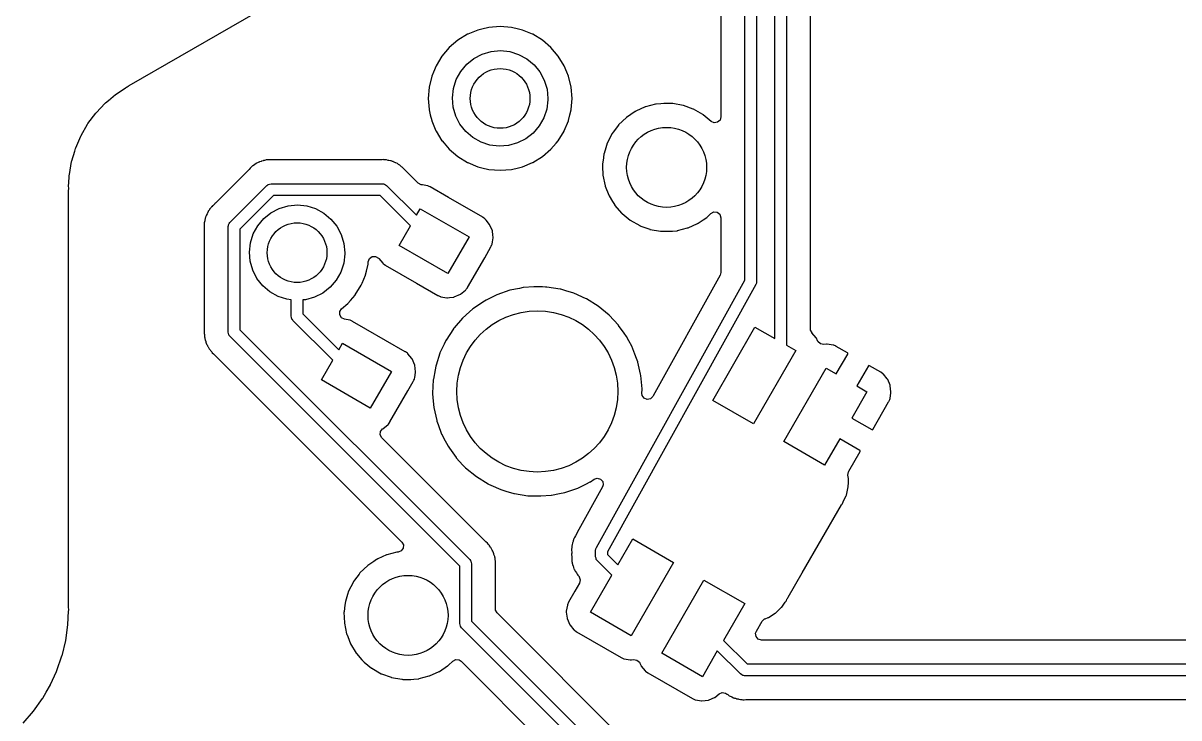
# Model space of a CAD drawing. Extents: x 189 to 319, y -167 to -61.
# Drawn here: x 209.31 to 233.9, y -115.32 to -100.55 of the extents above; entities that cross this region are included whole.
import ezdxf

# ---------------------------------------------------------------- set-up
doc = ezdxf.new("R2010")
doc.units = 0
doc.layers.add('BLACK', color=7, linetype='CONTINUOUS')

msp = doc.modelspace()

# ---------------------------------------------------------------- linework, layer by layer
at = {"layer": 'BLACK', "linetype": 'CONTINUOUS'}
for p, q in [((225.3, -107.254), (225.3, -94.7832)), ((225.55, -94.7314), (225.55, -107.399)), ((226.058, -107.047), (226.058, -94.8102)), ((224.665, -106.013), (224.665, -94.9843)), ((224.915, -94.9325), (224.915, -106.045)), ((224.156, -95.2471), (224.156, -102.541)), ((211.567, -101.878), (219.228, -97.4551)), ((218.765, -100.787), (218.56, -100.913)), ((218.769, -100.785), (218.765, -100.787)), ((218.982, -100.697), (218.769, -100.785)), ((218.769, -100.785), (218.769, -100.785)), ((218.987, -100.696), (218.982, -100.697)), ((218.982, -100.697), (218.982, -100.697)), ((219.068, -100.676), (218.987, -100.696)), ((219.215, -100.641), (219.068, -100.676)), ((219.22, -100.639), (219.215, -100.641)), ((219.215, -100.641), (219.215, -100.641)), ((219.459, -100.621), (219.22, -100.639)), ((219.698, -100.639), (219.459, -100.621)), ((219.703, -100.641), (219.698, -100.639)), ((219.85, -100.676), (219.703, -100.641)), ((219.703, -100.641), (219.703, -100.641)), ((219.932, -100.696), (219.85, -100.676)), ((219.936, -100.697), (219.932, -100.696)), ((220.149, -100.785), (219.936, -100.697)), ((219.936, -100.697), (219.936, -100.697)), ((220.153, -100.787), (220.149, -100.785)), ((220.149, -100.785), (220.149, -100.785)), ((220.358, -100.913), (220.153, -100.787)), ((218.56, -100.913), (218.378, -101.069)), ((220.54, -101.069), (220.358, -100.913)), ((218.222, -101.251), (218.097, -101.456)), ((218.378, -101.069), (218.222, -101.251)), ((218.903, -101.3), (219.079, -101.208)), ((219.079, -101.208), (219.269, -101.152)), ((219.269, -101.152), (219.466, -101.134)), ((219.466, -101.134), (219.663, -101.155)), ((219.663, -101.155), (219.853, -101.213)), ((219.853, -101.213), (220.027, -101.308)), ((220.696, -101.251), (220.54, -101.069)), ((220.822, -101.456), (220.696, -101.251)), ((218.095, -101.46), (218.039, -101.595)), ((218.097, -101.456), (218.095, -101.46)), ((218.095, -101.46), (218.095, -101.46)), ((218.621, -101.576), (218.748, -101.424)), ((218.748, -101.424), (218.903, -101.3)), ((220.027, -101.308), (220.18, -101.434)), ((220.18, -101.434), (220.305, -101.588)), ((220.824, -101.46), (220.822, -101.456)), ((220.879, -101.595), (220.824, -101.46)), ((220.824, -101.46), (220.824, -101.46)), ((218.004, -101.682), (217.95, -101.906)), ((218.005, -101.677), (218.004, -101.682)), ((218.039, -101.595), (218.005, -101.677)), ((218.465, -101.939), (218.525, -101.75)), ((218.525, -101.75), (218.621, -101.576)), ((220.305, -101.588), (220.398, -101.763)), ((220.398, -101.763), (220.456, -101.953)), ((220.913, -101.677), (220.879, -101.595)), ((220.915, -101.682), (220.913, -101.677)), ((220.968, -101.906), (220.915, -101.682)), ((211.288, -102.058), (211.489, -101.926)), ((211.489, -101.926), (211.512, -101.914)), ((211.512, -101.914), (211.521, -101.911)), ((211.521, -101.911), (211.528, -101.905)), ((211.528, -101.905), (211.546, -101.891)), ((211.528, -101.905), (211.528, -101.905)), ((211.546, -101.891), (211.56, -101.882)), ((211.56, -101.882), (211.567, -101.878)), ((217.949, -101.911), (217.93, -102.15)), ((217.95, -101.906), (217.949, -101.911)), ((217.95, -101.906), (217.95, -101.906)), ((218.443, -102.136), (218.465, -101.939)), ((220.456, -101.953), (220.475, -102.15)), ((220.969, -101.911), (220.968, -101.906)), ((220.968, -101.906), (220.968, -101.906)), ((220.988, -102.15), (220.969, -101.911)), ((210.866, -102.454), (211.055, -102.254)), ((211.055, -102.254), (211.065, -102.244)), ((211.065, -102.244), (211.162, -102.163)), ((211.162, -102.163), (211.178, -102.15)), ((211.178, -102.15), (211.276, -102.067)), ((211.276, -102.067), (211.288, -102.058)), ((217.93, -102.15), (217.949, -102.389)), ((218.46, -102.333), (218.443, -102.136)), ((220.475, -102.178), (220.45, -102.375)), ((220.475, -102.15), (220.475, -102.178)), ((220.969, -102.389), (220.988, -102.15)), ((222.765, -102.273), (222.552, -102.329)), ((222.77, -102.272), (222.765, -102.273)), ((222.765, -102.273), (222.765, -102.273)), ((222.775, -102.272), (222.77, -102.272)), ((222.875, -102.263), (222.775, -102.272)), ((222.775, -102.272), (222.775, -102.272)), ((222.942, -102.257), (222.875, -102.263)), ((223.104, -102.257), (222.942, -102.257)), ((223.106, -102.258), (223.104, -102.257)), ((223.111, -102.258), (223.106, -102.258)), ((223.106, -102.258), (223.106, -102.258)), ((223.128, -102.259), (223.111, -102.258)), ((223.132, -102.259), (223.128, -102.259)), ((223.35, -102.299), (223.132, -102.259)), ((223.132, -102.259), (223.132, -102.259)), ((210.692, -102.686), (210.857, -102.465)), ((210.857, -102.465), (210.866, -102.454)), ((217.949, -102.389), (217.95, -102.394)), ((217.95, -102.394), (217.95, -102.394)), ((217.95, -102.394), (217.974, -102.496)), ((217.974, -102.496), (218.005, -102.622)), ((218.514, -102.524), (218.46, -102.333)), ((220.45, -102.375), (220.387, -102.563)), ((220.913, -102.622), (220.944, -102.496)), ((220.944, -102.496), (220.968, -102.394)), ((220.968, -102.394), (220.969, -102.389)), ((220.968, -102.394), (220.968, -102.394)), ((222.24, -102.49), (222.145, -102.554)), ((222.332, -102.428), (222.24, -102.49)), ((222.336, -102.425), (222.332, -102.428)), ((222.332, -102.428), (222.332, -102.428)), ((222.345, -102.421), (222.336, -102.425)), ((222.542, -102.332), (222.345, -102.421)), ((222.547, -102.33), (222.542, -102.332)), ((222.542, -102.332), (222.542, -102.332)), ((222.552, -102.329), (222.547, -102.33)), ((222.552, -102.329), (222.552, -102.329)), ((223.355, -102.3), (223.35, -102.299)), ((223.35, -102.299), (223.35, -102.299)), ((223.36, -102.301), (223.355, -102.3)), ((223.567, -102.377), (223.36, -102.301)), ((223.36, -102.301), (223.36, -102.301)), ((223.572, -102.378), (223.567, -102.377)), ((223.567, -102.377), (223.567, -102.377)), ((223.773, -102.492), (223.572, -102.378)), ((223.777, -102.496), (223.773, -102.492)), ((223.951, -102.638), (223.777, -102.496)), ((223.777, -102.496), (223.777, -102.496)), ((210.547, -102.937), (210.684, -102.698)), ((210.684, -102.698), (210.692, -102.686)), ((218.005, -102.622), (218.007, -102.627)), ((218.007, -102.627), (218.007, -102.627)), ((218.007, -102.627), (218.094, -102.838)), ((218.605, -102.7), (218.514, -102.524)), ((218.728, -102.856), (218.605, -102.7)), ((220.289, -102.736), (220.16, -102.886)), ((220.387, -102.563), (220.289, -102.736)), ((220.824, -102.838), (220.912, -102.627)), ((220.912, -102.627), (220.913, -102.622)), ((220.912, -102.627), (220.912, -102.627)), ((221.975, -102.717), (221.863, -102.867)), ((221.978, -102.713), (221.975, -102.717)), ((222.145, -102.554), (221.978, -102.713)), ((224.013, -102.666), (223.951, -102.638)), ((224.083, -102.656), (224.013, -102.666)), ((224.136, -102.609), (224.083, -102.656)), ((224.156, -102.541), (224.136, -102.609)), ((210.474, -103.104), (210.54, -102.95)), ((210.54, -102.95), (210.547, -102.937)), ((218.094, -102.838), (218.097, -102.844)), ((218.097, -102.844), (218.222, -103.049)), ((218.879, -102.984), (218.728, -102.856)), ((219.052, -103.081), (218.879, -102.984)), ((220.004, -103.008), (219.827, -103.097)), ((220.16, -102.886), (220.004, -103.008)), ((220.696, -103.049), (220.822, -102.844)), ((220.822, -102.844), (220.824, -102.838)), ((221.783, -103.01), (221.736, -103.104)), ((221.838, -102.903), (221.783, -103.01)), ((221.84, -102.898), (221.838, -102.903)), ((221.863, -102.867), (221.84, -102.898)), ((210.409, -103.272), (210.426, -103.216)), ((210.426, -103.216), (210.431, -103.202)), ((210.431, -103.202), (210.474, -103.104)), ((218.222, -103.049), (218.225, -103.052)), ((218.225, -103.052), (218.225, -103.052)), ((218.225, -103.052), (218.265, -103.099)), ((218.265, -103.099), (218.378, -103.231)), ((218.378, -103.231), (218.56, -103.387)), ((219.241, -103.142), (219.052, -103.081)), ((219.438, -103.166), (219.241, -103.142)), ((219.636, -103.15), (219.438, -103.166)), ((219.827, -103.097), (219.636, -103.15)), ((220.358, -103.387), (220.54, -103.231)), ((220.54, -103.231), (220.653, -103.099)), ((220.653, -103.099), (220.693, -103.052)), ((220.693, -103.052), (220.696, -103.049)), ((220.693, -103.052), (220.693, -103.052)), ((221.705, -103.202), (221.669, -103.319)), ((221.736, -103.104), (221.705, -103.202)), ((210.296, -103.765), (210.344, -103.494)), ((210.344, -103.494), (210.347, -103.48)), ((210.347, -103.48), (210.348, -103.476)), ((210.348, -103.476), (210.409, -103.272)), ((214.339, -103.501), (214.332, -103.503)), ((214.374, -103.491), (214.339, -103.501)), ((214.339, -103.501), (214.339, -103.501)), ((214.385, -103.487), (214.374, -103.491)), ((214.419, -103.474), (214.385, -103.487)), ((214.426, -103.471), (214.419, -103.474)), ((214.419, -103.474), (214.419, -103.474)), ((214.434, -103.47), (214.426, -103.471)), ((214.446, -103.468), (214.434, -103.47)), ((214.434, -103.47), (214.434, -103.47)), ((214.466, -103.464), (214.446, -103.468)), ((214.485, -103.459), (214.466, -103.464)), ((214.493, -103.459), (214.485, -103.459)), ((214.497, -103.458), (214.493, -103.459)), ((214.529, -103.457), (214.497, -103.458)), ((214.541, -103.456), (214.529, -103.457)), ((214.545, -103.456), (214.541, -103.456)), ((214.541, -103.456), (214.541, -103.456)), ((214.541, -103.456), (214.541, -103.456)), ((214.573, -103.456), (214.545, -103.456)), ((214.577, -103.456), (214.573, -103.456)), ((214.637, -103.454), (214.577, -103.456)), ((214.645, -103.454), (214.637, -103.454)), ((214.637, -103.454), (214.637, -103.454)), ((214.653, -103.455), (214.645, -103.454)), ((214.664, -103.456), (214.653, -103.455)), ((216.92, -103.456), (214.664, -103.456)), ((216.932, -103.455), (216.92, -103.456)), ((216.947, -103.454), (216.932, -103.455)), ((216.976, -103.451), (216.947, -103.454)), ((216.984, -103.453), (216.976, -103.451)), ((216.996, -103.454), (216.984, -103.453)), ((217.016, -103.456), (216.996, -103.454)), ((217.036, -103.456), (217.016, -103.456)), ((217.044, -103.458), (217.036, -103.456)), ((217.079, -103.467), (217.044, -103.458)), ((217.044, -103.458), (217.044, -103.458)), ((217.091, -103.469), (217.079, -103.467)), ((217.126, -103.475), (217.091, -103.469)), ((217.134, -103.476), (217.126, -103.475)), ((217.126, -103.475), (217.126, -103.475)), ((217.142, -103.479), (217.134, -103.476)), ((217.153, -103.484), (217.142, -103.479)), ((217.142, -103.479), (217.142, -103.479)), ((217.172, -103.491), (217.153, -103.484)), ((217.183, -103.494), (217.172, -103.491)), ((217.191, -103.496), (217.183, -103.494)), ((217.23, -103.517), (217.191, -103.496)), ((218.56, -103.387), (218.765, -103.512)), ((220.153, -103.512), (220.358, -103.387)), ((221.656, -103.413), (221.638, -103.545)), ((221.668, -103.324), (221.656, -103.413)), ((221.669, -103.319), (221.668, -103.324)), ((221.669, -103.319), (221.669, -103.319)), ((214.112, -103.667), (213.408, -104.371)), ((214.12, -103.658), (214.112, -103.667)), ((214.143, -103.63), (214.12, -103.658)), ((214.148, -103.624), (214.143, -103.63)), ((214.143, -103.63), (214.143, -103.63)), ((214.164, -103.612), (214.148, -103.624)), ((214.18, -103.599), (214.164, -103.612)), ((214.194, -103.585), (214.18, -103.599)), ((214.201, -103.581), (214.194, -103.585)), ((214.232, -103.562), (214.201, -103.581)), ((214.201, -103.581), (214.201, -103.581)), ((214.242, -103.556), (214.232, -103.562)), ((214.271, -103.535), (214.242, -103.556)), ((214.278, -103.53), (214.271, -103.535)), ((214.271, -103.535), (214.271, -103.535)), ((214.296, -103.522), (214.278, -103.53)), ((214.314, -103.514), (214.296, -103.522)), ((214.325, -103.508), (214.314, -103.514)), ((214.332, -103.503), (214.325, -103.508)), ((214.325, -103.508), (214.325, -103.508)), ((217.241, -103.522), (217.23, -103.517)), ((217.274, -103.537), (217.241, -103.522)), ((217.281, -103.54), (217.274, -103.537)), ((217.274, -103.537), (217.274, -103.537)), ((217.297, -103.552), (217.281, -103.54)), ((217.314, -103.563), (217.297, -103.552)), ((217.297, -103.552), (217.297, -103.552)), ((217.325, -103.569), (217.314, -103.563)), ((217.331, -103.573), (217.325, -103.569)), ((217.325, -103.569), (217.325, -103.569)), ((217.35, -103.591), (217.331, -103.573)), ((217.364, -103.603), (217.35, -103.591)), ((217.373, -103.611), (217.364, -103.603)), ((217.376, -103.613), (217.373, -103.611)), ((217.396, -103.633), (217.376, -103.613)), ((217.398, -103.636), (217.396, -103.633)), ((217.448, -103.682), (217.398, -103.636)), ((217.452, -103.689), (217.448, -103.682)), ((217.46, -103.697), (217.452, -103.689)), ((217.712, -103.949), (217.46, -103.697)), ((218.765, -103.512), (218.769, -103.514)), ((218.769, -103.514), (218.769, -103.514)), ((218.769, -103.514), (218.982, -103.602)), ((218.982, -103.602), (218.987, -103.604)), ((218.987, -103.604), (219.068, -103.624)), ((219.068, -103.624), (219.215, -103.659)), ((219.215, -103.659), (219.215, -103.659)), ((219.215, -103.659), (219.22, -103.66)), ((219.22, -103.66), (219.459, -103.679)), ((219.459, -103.679), (219.698, -103.66)), ((219.698, -103.66), (219.703, -103.659)), ((219.703, -103.659), (219.85, -103.624)), ((219.703, -103.659), (219.703, -103.659)), ((219.85, -103.624), (219.932, -103.604)), ((219.932, -103.604), (219.936, -103.602)), ((219.936, -103.602), (220.149, -103.514)), ((220.149, -103.514), (220.153, -103.512)), ((220.149, -103.514), (220.149, -103.514)), ((221.638, -103.545), (221.637, -103.553)), ((221.637, -103.553), (221.637, -103.558)), ((221.637, -103.558), (221.637, -103.558)), ((221.637, -103.558), (221.639, -103.589)), ((221.639, -103.589), (221.646, -103.783)), ((210.28, -104.023), (210.291, -103.834)), ((210.291, -103.834), (210.294, -103.779)), ((210.294, -103.779), (210.296, -103.765)), ((214.497, -104.001), (214.515, -103.988)), ((214.515, -103.988), (214.518, -103.984)), ((214.518, -103.984), (214.52, -103.984)), ((214.52, -103.984), (214.526, -103.98)), ((214.526, -103.98), (214.556, -103.973)), ((214.556, -103.973), (214.585, -103.964)), ((214.585, -103.964), (216.956, -103.964)), ((216.956, -103.964), (216.978, -103.968)), ((216.978, -103.968), (216.983, -103.967)), ((216.983, -103.967), (216.985, -103.969)), ((216.985, -103.969), (216.992, -103.97)), ((216.992, -103.97), (217.018, -103.986)), ((217.018, -103.986), (217.045, -104.001)), ((217.78, -103.984), (217.712, -103.949)), ((217.806, -103.989), (217.78, -103.984)), ((217.913, -104.007), (217.806, -103.989)), ((221.646, -103.783), (221.693, -104.009)), ((210.278, -104.114), (210.28, -104.094)), ((210.278, -112.965), (210.278, -104.114)), ((210.281, -104.048), (210.28, -104.023)), ((210.28, -104.094), (210.282, -104.079)), ((210.283, -104.061), (210.281, -104.048)), ((210.282, -104.079), (210.283, -104.074)), ((210.283, -104.074), (210.283, -104.061)), ((213.712, -104.786), (214.497, -104.001)), ((214.637, -104.214), (213.925, -104.927)), ((216.904, -104.214), (214.637, -104.214)), ((217.549, -104.859), (216.904, -104.214)), ((217.045, -104.001), (217.678, -104.635)), ((217.921, -104.01), (217.913, -104.007)), ((217.95, -104.023), (217.921, -104.01)), ((217.921, -104.01), (217.921, -104.01)), ((217.971, -104.032), (217.95, -104.023)), ((218.362, -104.258), (217.971, -104.032)), ((221.693, -104.009), (221.695, -104.014)), ((221.695, -104.014), (221.695, -104.014)), ((221.695, -104.014), (221.724, -104.087)), ((221.724, -104.087), (221.778, -104.223)), ((221.778, -104.223), (221.849, -104.34)), ((213.314, -104.467), (213.283, -104.499)), ((213.321, -104.458), (213.314, -104.467)), ((213.324, -104.455), (213.321, -104.458)), ((213.344, -104.435), (213.324, -104.455)), ((213.346, -104.432), (213.344, -104.435)), ((213.387, -104.389), (213.346, -104.432)), ((213.393, -104.383), (213.387, -104.389)), ((213.399, -104.379), (213.393, -104.383)), ((213.408, -104.371), (213.399, -104.379)), ((214.76, -104.488), (214.95, -104.432)), ((214.95, -104.432), (215.148, -104.414)), ((215.148, -104.414), (215.345, -104.435)), ((215.345, -104.435), (215.534, -104.493)), ((219.09, -104.678), (218.362, -104.258)), ((221.849, -104.34), (221.875, -104.383)), ((221.875, -104.383), (221.898, -104.421)), ((221.898, -104.421), (221.901, -104.425)), ((221.901, -104.425), (222.042, -104.587)), ((213.186, -104.704), (213.18, -104.74)), ((213.187, -104.697), (213.186, -104.704)), ((213.186, -104.704), (213.186, -104.704)), ((213.193, -104.682), (213.187, -104.697)), ((213.195, -104.678), (213.193, -104.682)), ((213.201, -104.659), (213.195, -104.678)), ((213.204, -104.647), (213.201, -104.659)), ((213.206, -104.64), (213.204, -104.647)), ((213.204, -104.647), (213.204, -104.647)), ((213.228, -104.601), (213.206, -104.64)), ((213.233, -104.59), (213.228, -104.601)), ((213.247, -104.557), (213.233, -104.59)), ((213.25, -104.55), (213.247, -104.557)), ((213.247, -104.557), (213.247, -104.557)), ((213.263, -104.534), (213.25, -104.55)), ((213.274, -104.517), (213.263, -104.534)), ((213.28, -104.506), (213.274, -104.517)), ((213.283, -104.499), (213.28, -104.506)), ((213.28, -104.506), (213.28, -104.506)), ((214.302, -104.856), (214.43, -104.704)), ((214.43, -104.704), (214.584, -104.58)), ((214.584, -104.58), (214.76, -104.488)), ((215.534, -104.493), (215.709, -104.588)), ((215.709, -104.588), (215.861, -104.714)), ((215.861, -104.714), (215.987, -104.868)), ((217.678, -104.635), (217.758, -104.496)), ((217.758, -104.496), (218.797, -105.096)), ((219.093, -104.68), (219.09, -104.678)), ((219.09, -104.678), (219.09, -104.678)), ((219.096, -104.682), (219.093, -104.68)), ((219.137, -104.712), (219.096, -104.682)), ((219.096, -104.682), (219.096, -104.682)), ((219.144, -104.717), (219.137, -104.712)), ((219.137, -104.712), (219.137, -104.712)), ((219.149, -104.723), (219.144, -104.717)), ((219.161, -104.738), (219.149, -104.723)), ((219.149, -104.723), (219.149, -104.723)), ((222.042, -104.587), (222.049, -104.595)), ((222.049, -104.595), (222.053, -104.598)), ((222.053, -104.598), (222.223, -104.738)), ((223.776, -104.733), (223.855, -104.68)), ((223.855, -104.68), (223.944, -104.596)), ((223.944, -104.596), (224.007, -104.563)), ((224.007, -104.563), (224.077, -104.57)), ((224.077, -104.57), (224.133, -104.614)), ((224.133, -104.614), (224.156, -104.687)), ((224.156, -104.687), (224.156, -105.848)), ((213.165, -104.835), (213.162, -104.855)), ((213.162, -104.855), (213.162, -104.863)), ((213.162, -104.863), (213.166, -104.899)), ((213.166, -104.815), (213.165, -104.835)), ((213.177, -104.752), (213.166, -104.795)), ((213.166, -104.795), (213.166, -104.815)), ((213.166, -104.899), (213.166, -104.911)), ((213.166, -104.911), (213.166, -107.041)), ((213.18, -104.74), (213.177, -104.752)), ((213.675, -104.875), (213.678, -104.853)), ((213.675, -107.12), (213.675, -104.875)), ((213.678, -104.848), (213.679, -104.846)), ((213.678, -104.853), (213.678, -104.848)), ((213.679, -104.846), (213.68, -104.839)), ((213.68, -104.839), (213.697, -104.813)), ((213.697, -104.813), (213.712, -104.786)), ((213.925, -104.927), (213.925, -107.068)), ((214.207, -105.03), (214.302, -104.856)), ((215.987, -104.868), (216.08, -105.043)), ((217.308, -105.276), (217.549, -104.859)), ((219.236, -104.829), (219.161, -104.738)), ((219.293, -104.963), (219.236, -104.829)), ((219.295, -104.972), (219.293, -104.963)), ((219.304, -105.051), (219.295, -104.972)), ((219.295, -104.972), (219.295, -104.972)), ((222.223, -104.738), (222.223, -104.738)), ((222.223, -104.738), (222.227, -104.741)), ((222.227, -104.741), (222.428, -104.855)), ((222.428, -104.855), (222.433, -104.857)), ((222.433, -104.857), (222.433, -104.857)), ((222.433, -104.857), (222.64, -104.932)), ((222.64, -104.932), (222.64, -104.932)), ((222.64, -104.932), (222.645, -104.934)), ((222.645, -104.934), (222.65, -104.935)), ((222.65, -104.935), (222.65, -104.935)), ((222.65, -104.935), (222.868, -104.974)), ((222.868, -104.974), (222.868, -104.974)), ((222.868, -104.974), (222.872, -104.975)), ((222.872, -104.975), (222.889, -104.976)), ((222.889, -104.976), (222.894, -104.976)), ((222.894, -104.976), (222.894, -104.976)), ((222.894, -104.976), (222.896, -104.976)), ((222.896, -104.976), (223.058, -104.976)), ((223.058, -104.976), (223.125, -104.971)), ((223.125, -104.971), (223.225, -104.962)), ((223.225, -104.962), (223.225, -104.962)), ((223.225, -104.962), (223.23, -104.962)), ((223.23, -104.962), (223.235, -104.96)), ((223.235, -104.96), (223.448, -104.905)), ((223.235, -104.96), (223.235, -104.96)), ((223.448, -104.905), (223.453, -104.904)), ((223.448, -104.905), (223.448, -104.905)), ((223.453, -104.904), (223.458, -104.902)), ((223.458, -104.902), (223.659, -104.811)), ((223.458, -104.902), (223.458, -104.902)), ((223.659, -104.811), (223.664, -104.809)), ((223.664, -104.809), (223.668, -104.806)), ((223.668, -104.806), (223.776, -104.733)), ((223.668, -104.806), (223.668, -104.806)), ((214.125, -105.416), (214.147, -105.219)), ((214.147, -105.219), (214.207, -105.03)), ((216.08, -105.043), (216.137, -105.233)), ((218.797, -105.096), (218.347, -105.876)), ((219.287, -105.252), (219.296, -105.196)), ((219.296, -105.196), (219.309, -105.117)), ((219.311, -105.108), (219.304, -105.051)), ((219.309, -105.117), (219.311, -105.108)), ((219.309, -105.117), (219.309, -105.117)), ((214.141, -105.613), (214.125, -105.416)), ((216.156, -105.458), (216.131, -105.655)), ((216.137, -105.233), (216.156, -105.43)), ((216.156, -105.43), (216.156, -105.458)), ((218.347, -105.876), (217.308, -105.276)), ((219.13, -105.537), (219.262, -105.309)), ((219.262, -105.309), (219.27, -105.289)), ((219.27, -105.289), (219.284, -105.259)), ((219.284, -105.259), (219.287, -105.252)), ((219.284, -105.259), (219.284, -105.259)), ((214.196, -105.804), (214.141, -105.613)), ((216.131, -105.655), (216.069, -105.843)), ((216.614, -105.821), (216.65, -105.674)), ((216.65, -105.674), (216.651, -105.669)), ((216.65, -105.674), (216.65, -105.674)), ((216.651, -105.669), (216.654, -105.623)), ((216.654, -105.623), (216.68, -105.557)), ((216.68, -105.557), (216.737, -105.514)), ((216.737, -105.514), (216.808, -105.51)), ((216.808, -105.51), (216.87, -105.544)), ((216.87, -105.544), (216.877, -105.553)), ((216.877, -105.553), (216.962, -105.655)), ((216.962, -105.655), (216.968, -105.66)), ((216.968, -105.66), (216.968, -105.66)), ((216.968, -105.66), (217.009, -105.69)), ((217.009, -105.69), (217.009, -105.69)), ((217.009, -105.69), (217.012, -105.692)), ((217.012, -105.692), (217.015, -105.694)), ((217.015, -105.694), (217.015, -105.694)), ((217.015, -105.694), (217.678, -106.076)), ((218.765, -106.169), (219.13, -105.537)), ((214.286, -105.98), (214.196, -105.804)), ((216.069, -105.843), (215.971, -106.016)), ((216.523, -106.076), (216.593, -105.907)), ((216.593, -105.907), (216.595, -105.903)), ((216.593, -105.907), (216.593, -105.907)), ((216.595, -105.903), (216.614, -105.821)), ((224.141, -105.909), (222.717, -108.472)), ((224.156, -105.848), (224.141, -105.909)), ((214.41, -106.136), (214.286, -105.98)), ((214.561, -106.264), (214.41, -106.136)), ((215.841, -106.166), (215.685, -106.288)), ((215.971, -106.016), (215.841, -106.166)), ((216.378, -106.329), (216.503, -106.124)), ((216.503, -106.124), (216.523, -106.076)), ((217.678, -106.076), (218.135, -106.34)), ((218.727, -106.222), (218.738, -106.207)), ((218.738, -106.207), (218.762, -106.174)), ((218.762, -106.174), (218.764, -106.172)), ((218.762, -106.174), (218.762, -106.174)), ((218.764, -106.172), (218.765, -106.169)), ((218.765, -106.169), (218.765, -106.169)), ((219.869, -106.189), (219.666, -106.23)), ((219.951, -106.172), (219.869, -106.189)), ((219.955, -106.172), (219.951, -106.172)), ((219.951, -106.172), (219.951, -106.172)), ((220.175, -106.157), (219.955, -106.172)), ((220.36, -106.157), (220.175, -106.157)), ((220.361, -106.157), (220.36, -106.157)), ((220.427, -106.16), (220.361, -106.157)), ((220.361, -106.157), (220.361, -106.157)), ((220.452, -106.161), (220.427, -106.16)), ((220.455, -106.162), (220.452, -106.161)), ((220.739, -106.207), (220.455, -106.162)), ((220.455, -106.162), (220.455, -106.162)), ((220.744, -106.207), (220.739, -106.207)), ((220.739, -106.207), (220.739, -106.207)), ((220.748, -106.209), (220.744, -106.207)), ((221.506, -111.699), (224.665, -106.013)), ((224.899, -106.106), (221.74, -111.792)), ((224.902, -106.092), (224.899, -106.106)), ((224.91, -106.081), (224.902, -106.092)), ((224.915, -106.045), (224.91, -106.081)), ((214.734, -106.361), (214.561, -106.264)), ((214.922, -106.422), (214.734, -106.361)), ((215.015, -106.433), (214.922, -106.422)), ((215.015, -106.782), (215.015, -106.433)), ((215.317, -106.431), (215.265, -106.435)), ((215.265, -106.435), (215.265, -106.73)), ((215.508, -106.377), (215.317, -106.431)), ((215.685, -106.288), (215.508, -106.377)), ((216.222, -106.511), (216.279, -106.444)), ((216.279, -106.444), (216.374, -106.333)), ((216.374, -106.333), (216.378, -106.329)), ((216.374, -106.333), (216.374, -106.333)), ((218.135, -106.34), (218.138, -106.341)), ((218.138, -106.341), (218.185, -106.362)), ((218.185, -106.362), (218.185, -106.362)), ((218.185, -106.362), (218.192, -106.365)), ((218.192, -106.365), (218.2, -106.367)), ((218.2, -106.367), (218.2, -106.367)), ((218.2, -106.367), (218.327, -106.388)), ((218.327, -106.388), (218.327, -106.388)), ((218.327, -106.388), (218.336, -106.389)), ((218.336, -106.389), (218.38, -106.384)), ((218.38, -106.384), (218.471, -106.373)), ((218.471, -106.373), (218.48, -106.372)), ((218.471, -106.373), (218.471, -106.373)), ((218.48, -106.372), (218.614, -106.315)), ((218.614, -106.315), (218.684, -106.257)), ((218.684, -106.257), (218.721, -106.227)), ((218.721, -106.227), (218.727, -106.222)), ((218.721, -106.227), (218.721, -106.227)), ((219.162, -106.439), (219.123, -106.458)), ((219.263, -106.388), (219.162, -106.439)), ((219.387, -106.326), (219.263, -106.388)), ((219.666, -106.23), (219.387, -106.326)), ((220.854, -106.24), (220.748, -106.209)), ((220.748, -106.209), (220.748, -106.209)), ((221.027, -106.292), (220.854, -106.24)), ((221.198, -106.369), (221.027, -106.292)), ((221.241, -106.388), (221.198, -106.369)), ((221.296, -106.413), (221.241, -106.388)), ((221.547, -106.568), (221.296, -106.413)), ((216.048, -106.754), (216.05, -106.683)), ((216.05, -106.683), (216.088, -106.625)), ((216.088, -106.625), (216.222, -106.511)), ((218.81, -106.685), (218.658, -106.821)), ((218.875, -106.627), (218.81, -106.685)), ((218.878, -106.624), (218.875, -106.627)), ((218.875, -106.627), (218.875, -106.627)), ((219.123, -106.458), (218.878, -106.624)), ((221.775, -106.756), (221.547, -106.568)), ((215.024, -106.811), (215.015, -106.782)), ((215.031, -106.841), (215.024, -106.811)), ((215.034, -106.847), (215.031, -106.841)), ((215.035, -106.849), (215.034, -106.847)), ((215.039, -106.852), (215.035, -106.849)), ((215.052, -106.87), (215.039, -106.852)), ((215.899, -107.717), (215.052, -106.87)), ((215.265, -106.73), (216.028, -107.493)), ((216.085, -106.815), (216.048, -106.754)), ((216.149, -106.845), (216.085, -106.815)), ((216.263, -106.864), (216.149, -106.845)), ((216.271, -106.868), (216.263, -106.864)), ((216.311, -106.885), (216.271, -106.868)), ((216.271, -106.868), (216.271, -106.868)), ((216.321, -106.89), (216.311, -106.885)), ((216.603, -107.053), (216.321, -106.89)), ((218.655, -106.824), (218.484, -107.025)), ((218.658, -106.821), (218.655, -106.824)), ((218.655, -106.824), (218.655, -106.824)), ((221.778, -106.759), (221.775, -106.756)), ((221.974, -106.969), (221.778, -106.759)), ((213.166, -107.052), (213.164, -107.06)), ((213.164, -107.06), (213.164, -107.068)), ((213.164, -107.068), (213.164, -107.068)), ((213.164, -107.068), (213.166, -107.128)), ((213.166, -107.041), (213.166, -107.052)), ((213.166, -107.128), (213.166, -107.132)), ((213.166, -107.132), (213.166, -107.16)), ((213.166, -107.16), (213.167, -107.164)), ((213.167, -107.164), (213.167, -107.164)), ((213.167, -107.164), (213.167, -107.164)), ((213.167, -107.164), (213.168, -107.176)), ((213.168, -107.176), (213.169, -107.22)), ((213.684, -107.149), (213.675, -107.12)), ((213.69, -107.18), (213.684, -107.149)), ((213.694, -107.185), (213.69, -107.18)), ((213.695, -107.187), (213.694, -107.185)), ((213.698, -107.19), (213.695, -107.187)), ((213.712, -107.208), (213.698, -107.19)), ((213.925, -107.068), (218.814, -111.957)), ((217.44, -107.536), (216.603, -107.053)), ((218.464, -107.049), (218.309, -107.287)), ((218.466, -107.045), (218.464, -107.049)), ((218.464, -107.049), (218.464, -107.049)), ((218.484, -107.025), (218.466, -107.045)), ((221.977, -106.972), (221.974, -106.969)), ((221.974, -106.969), (221.974, -106.969)), ((221.979, -106.975), (221.977, -106.972)), ((222.095, -107.139), (221.979, -106.975)), ((221.979, -106.975), (221.979, -106.975)), ((222.148, -107.213), (222.095, -107.139)), ((223.98, -108.57), (224.88, -107.011)), ((224.88, -107.011), (225.3, -107.254)), ((226.062, -107.078), (226.058, -107.047)), ((226.093, -107.131), (226.062, -107.078)), ((226.092, -107.132), (226.093, -107.131)), ((226.179, -107.238), (226.092, -107.132)), ((213.169, -107.22), (213.174, -107.238)), ((213.174, -107.238), (213.175, -107.239)), ((213.175, -107.239), (213.179, -107.259)), ((213.179, -107.259), (213.18, -107.265)), ((213.18, -107.265), (213.181, -107.279)), ((213.181, -107.279), (213.184, -107.286)), ((213.184, -107.286), (213.184, -107.286)), ((213.184, -107.286), (213.198, -107.32)), ((213.198, -107.32), (213.202, -107.331)), ((213.202, -107.331), (213.214, -107.374)), ((213.214, -107.374), (213.218, -107.38)), ((213.218, -107.38), (213.218, -107.38)), ((213.218, -107.38), (213.224, -107.391)), ((213.224, -107.391), (213.233, -107.409)), ((213.233, -107.409), (213.24, -107.428)), ((213.24, -107.428), (213.245, -107.434)), ((213.245, -107.434), (213.245, -107.434)), ((213.245, -107.434), (213.266, -107.463)), ((218.6, -112.097), (213.712, -107.208)), ((216.028, -107.493), (216.108, -107.354)), ((216.108, -107.354), (217.147, -107.954)), ((218.267, -107.374), (218.178, -107.56)), ((218.303, -107.297), (218.267, -107.374)), ((218.305, -107.293), (218.303, -107.297)), ((218.303, -107.297), (218.303, -107.297)), ((218.309, -107.287), (218.305, -107.293)), ((222.196, -107.305), (222.148, -107.213)), ((222.258, -107.421), (222.196, -107.305)), ((222.285, -107.474), (222.258, -107.421)), ((225.55, -107.399), (225.746, -107.511)), ((226.185, -107.245), (226.179, -107.238)), ((226.179, -107.238), (226.179, -107.238)), ((226.211, -107.306), (226.185, -107.245)), ((226.219, -107.322), (226.211, -107.306)), ((226.271, -107.369), (226.219, -107.322)), ((226.342, -107.381), (226.271, -107.369)), ((226.398, -107.374), (226.342, -107.381)), ((226.416, -107.375), (226.398, -107.374)), ((226.542, -107.396), (226.416, -107.375)), ((226.557, -107.4), (226.542, -107.396)), ((226.604, -107.421), (226.557, -107.4)), ((226.61, -107.424), (226.604, -107.421)), ((226.85, -107.563), (226.61, -107.424)), ((213.266, -107.463), (213.273, -107.473)), ((213.273, -107.473), (213.288, -107.499)), ((213.288, -107.499), (213.295, -107.511)), ((213.295, -107.511), (213.31, -107.526)), ((213.31, -107.526), (213.323, -107.541)), ((213.323, -107.541), (213.334, -107.557)), ((213.334, -107.557), (213.363, -107.581)), ((213.363, -107.581), (213.369, -107.585)), ((213.369, -107.585), (213.377, -107.593)), ((213.377, -107.593), (217.366, -111.582)), ((217.443, -107.538), (217.44, -107.536)), ((217.44, -107.536), (217.44, -107.536)), ((217.446, -107.54), (217.443, -107.538)), ((217.487, -107.57), (217.446, -107.54)), ((217.446, -107.54), (217.446, -107.54)), ((217.494, -107.575), (217.487, -107.57)), ((217.487, -107.57), (217.487, -107.57)), ((217.499, -107.581), (217.494, -107.575)), ((217.579, -107.678), (217.499, -107.581)), ((217.499, -107.581), (217.499, -107.581)), ((217.586, -107.687), (217.579, -107.678)), ((218.177, -107.564), (218.095, -107.821)), ((218.178, -107.56), (218.177, -107.564)), ((218.177, -107.564), (218.177, -107.564)), ((222.326, -107.585), (222.285, -107.474)), ((222.361, -107.68), (222.326, -107.585)), ((222.387, -107.751), (222.361, -107.68)), ((225.746, -107.511), (224.846, -109.07)), ((226.608, -108.009), (226.853, -107.585)), ((226.856, -107.568), (226.85, -107.563)), ((226.853, -107.585), (226.857, -107.57)), ((226.857, -107.57), (226.856, -107.568)), ((215.658, -108.134), (215.899, -107.717)), ((217.643, -107.821), (217.586, -107.687)), ((217.661, -107.966), (217.643, -107.821)), ((218.074, -107.922), (218.038, -108.119)), ((218.088, -107.841), (218.074, -107.922)), ((218.095, -107.821), (218.088, -107.841)), ((222.388, -107.755), (222.387, -107.751)), ((222.446, -108.014), (222.388, -107.755)), ((222.388, -107.755), (222.388, -107.755)), ((225.495, -109.445), (226.395, -107.886)), ((226.395, -107.886), (226.608, -108.009)), ((227.295, -107.835), (227.048, -108.263)), ((227.301, -107.829), (227.295, -107.835)), ((227.302, -107.829), (227.301, -107.829)), ((227.318, -107.833), (227.302, -107.829)), ((227.554, -107.969), (227.318, -107.833)), ((216.697, -108.734), (215.658, -108.134)), ((217.147, -107.954), (216.697, -108.734)), ((217.496, -108.367), (217.612, -108.167)), ((217.612, -108.167), (217.622, -108.143)), ((217.622, -108.143), (217.634, -108.117)), ((217.634, -108.117), (217.637, -108.109)), ((217.634, -108.117), (217.634, -108.117)), ((217.637, -108.109), (217.641, -108.086)), ((217.641, -108.086), (217.659, -107.975)), ((217.659, -107.975), (217.661, -107.966)), ((217.659, -107.975), (217.659, -107.975)), ((218.036, -108.136), (218.023, -108.418)), ((218.038, -108.119), (218.036, -108.132)), ((218.036, -108.132), (218.036, -108.136)), ((218.036, -108.136), (218.036, -108.136)), ((222.452, -108.039), (222.446, -108.014)), ((222.452, -108.043), (222.452, -108.039)), ((222.477, -108.323), (222.452, -108.043)), ((227.56, -107.973), (227.554, -107.969)), ((227.601, -108.003), (227.56, -107.973)), ((227.612, -108.014), (227.601, -108.003)), ((227.694, -108.113), (227.612, -108.014)), ((227.703, -108.128), (227.694, -108.113)), ((227.753, -108.245), (227.703, -108.128)), ((217.115, -109.027), (217.496, -108.367)), ((218.023, -108.418), (218.023, -108.427)), ((222.474, -108.418), (222.477, -108.338)), ((222.481, -108.467), (222.474, -108.418)), ((222.477, -108.333), (222.477, -108.323)), ((222.477, -108.338), (222.477, -108.333)), ((222.477, -108.338), (222.477, -108.338)), ((227.261, -108.386), (226.938, -108.946)), ((227.048, -108.263), (227.261, -108.386)), ((227.752, -108.534), (227.773, -108.407)), ((227.758, -108.262), (227.753, -108.245)), ((227.773, -108.389), (227.758, -108.262)), ((227.773, -108.407), (227.773, -108.389)), ((218.023, -108.427), (218.023, -108.431)), ((218.023, -108.431), (218.023, -108.431)), ((218.023, -108.431), (218.036, -108.587)), ((218.036, -108.587), (218.048, -108.721)), ((222.523, -108.524), (222.481, -108.467)), ((222.59, -108.55), (222.523, -108.524)), ((222.659, -108.535), (222.59, -108.55)), ((222.71, -108.485), (222.659, -108.535)), ((222.717, -108.472), (222.71, -108.485)), ((224.846, -109.07), (223.98, -108.57)), ((227.385, -109.188), (227.723, -108.602)), ((227.723, -108.602), (227.726, -108.596)), ((227.726, -108.596), (227.747, -108.549)), ((227.747, -108.549), (227.752, -108.534)), ((218.048, -108.721), (218.049, -108.725)), ((218.049, -108.725), (218.049, -108.725)), ((218.049, -108.725), (218.11, -108.998)), ((216.964, -109.173), (217.077, -109.08)), ((217.077, -109.08), (217.082, -109.073)), ((217.082, -109.073), (217.112, -109.032)), ((217.112, -109.032), (217.114, -109.029)), ((217.112, -109.032), (217.112, -109.032)), ((217.114, -109.029), (217.115, -109.027)), ((217.115, -109.027), (217.115, -109.027)), ((218.11, -108.998), (218.113, -109.009)), ((218.113, -109.009), (218.114, -109.013)), ((218.114, -109.013), (218.114, -109.013)), ((218.114, -109.013), (218.139, -109.08)), ((218.139, -109.08), (218.215, -109.286)), ((226.938, -108.946), (227.362, -109.191)), ((216.908, -109.304), (216.914, -109.233)), ((216.942, -109.367), (216.908, -109.304)), ((216.914, -109.233), (216.956, -109.177)), ((219.148, -111.572), (216.942, -109.367)), ((216.956, -109.177), (216.959, -109.175)), ((216.959, -109.175), (216.964, -109.173)), ((218.215, -109.286), (218.217, -109.29)), ((218.217, -109.29), (218.217, -109.29)), ((218.217, -109.29), (218.257, -109.367)), ((218.257, -109.367), (218.352, -109.547)), ((226.684, -109.386), (226.361, -109.945)), ((227.112, -109.633), (226.684, -109.386)), ((227.362, -109.191), (227.378, -109.195)), ((227.378, -109.195), (227.38, -109.194)), ((227.38, -109.194), (227.385, -109.188)), ((218.352, -109.547), (218.379, -109.585)), ((218.379, -109.585), (218.521, -109.785)), ((226.361, -109.945), (225.495, -109.445)), ((227.118, -109.638), (227.112, -109.633)), ((227.115, -109.655), (227.119, -109.64)), ((227.119, -109.64), (227.118, -109.638)), ((218.521, -109.785), (218.521, -109.785)), ((218.521, -109.785), (218.523, -109.788)), ((218.523, -109.788), (218.526, -109.791)), ((218.526, -109.791), (218.526, -109.791)), ((218.526, -109.791), (218.669, -109.945)), ((226.873, -110.074), (227.115, -109.655)), ((218.669, -109.945), (218.725, -110.004)), ((218.725, -110.004), (218.953, -110.192)), ((226.858, -110.158), (226.867, -110.087)), ((226.867, -110.087), (226.873, -110.074)), ((218.953, -110.192), (219.204, -110.347)), ((219.204, -110.347), (219.208, -110.349)), ((219.208, -110.349), (219.208, -110.349)), ((219.208, -110.349), (219.26, -110.372)), ((219.26, -110.372), (219.473, -110.468)), ((221.113, -110.434), (221.283, -110.349)), ((221.283, -110.349), (221.374, -110.304)), ((221.374, -110.304), (221.377, -110.302)), ((221.374, -110.304), (221.374, -110.304)), ((221.377, -110.302), (221.381, -110.299)), ((221.381, -110.299), (221.458, -110.247)), ((221.381, -110.299), (221.381, -110.299)), ((221.458, -110.247), (221.526, -110.225)), ((221.526, -110.225), (221.594, -110.243)), ((221.594, -110.243), (221.642, -110.296)), ((221.654, -110.366), (221.639, -110.412)), ((221.642, -110.296), (221.654, -110.366)), ((226.87, -110.231), (226.858, -110.158)), ((226.864, -110.41), (226.867, -110.314)), ((226.867, -110.314), (226.87, -110.237)), ((226.87, -110.237), (226.87, -110.231)), ((226.87, -110.237), (226.87, -110.237)), ((219.473, -110.468), (219.58, -110.5)), ((219.58, -110.5), (219.749, -110.55)), ((219.749, -110.55), (219.756, -110.553)), ((219.756, -110.553), (219.761, -110.553)), ((219.761, -110.553), (219.761, -110.553)), ((219.761, -110.553), (220.045, -110.598)), ((220.045, -110.598), (220.045, -110.598)), ((220.045, -110.598), (220.048, -110.599)), ((220.048, -110.599), (220.073, -110.6)), ((220.073, -110.6), (220.139, -110.603)), ((220.139, -110.603), (220.139, -110.603)), ((220.139, -110.603), (220.14, -110.603)), ((220.14, -110.603), (220.325, -110.603)), ((220.325, -110.603), (220.545, -110.588)), ((220.545, -110.588), (220.549, -110.588)), ((220.549, -110.588), (220.722, -110.553)), ((220.549, -110.588), (220.549, -110.588)), ((220.722, -110.553), (220.834, -110.53)), ((220.834, -110.53), (221.113, -110.434)), ((221.639, -110.412), (221.1, -111.383)), ((226.759, -110.727), (226.821, -110.59)), ((226.821, -110.59), (226.824, -110.584)), ((226.821, -110.59), (226.821, -110.59)), ((226.824, -110.584), (226.864, -110.41)), ((225.885, -112.235), (226.719, -110.791)), ((226.719, -110.791), (226.731, -110.774)), ((226.731, -110.774), (226.741, -110.762)), ((226.741, -110.762), (226.744, -110.758)), ((226.744, -110.758), (226.75, -110.747)), ((226.75, -110.747), (226.752, -110.743)), ((226.752, -110.743), (226.756, -110.733)), ((226.752, -110.743), (226.752, -110.743)), ((226.756, -110.733), (226.759, -110.727)), ((217.366, -111.582), (217.4, -111.644)), ((219.157, -111.58), (219.148, -111.572)), ((219.191, -111.608), (219.157, -111.58)), ((219.203, -111.625), (219.191, -111.608)), ((220.996, -111.606), (220.993, -111.632)), ((220.997, -111.598), (220.996, -111.606)), ((220.996, -111.606), (220.996, -111.606)), ((221.009, -111.57), (220.997, -111.598)), ((221.014, -111.555), (221.009, -111.57)), ((221.019, -111.533), (221.014, -111.555)), ((221.021, -111.525), (221.019, -111.533)), ((221.019, -111.533), (221.019, -111.533)), ((221.033, -111.504), (221.021, -111.525)), ((221.041, -111.489), (221.033, -111.504)), ((221.042, -111.487), (221.041, -111.488)), ((221.041, -111.488), (221.041, -111.489)), ((221.06, -111.454), (221.042, -111.487)), ((221.061, -111.453), (221.06, -111.454)), ((221.097, -111.388), (221.061, -111.453)), ((221.098, -111.385), (221.097, -111.388)), ((221.099, -111.384), (221.098, -111.385)), ((221.1, -111.383), (221.099, -111.384)), ((221.961, -112.066), (222.28, -111.515)), ((222.28, -111.515), (223.146, -112.015)), ((217.042, -111.858), (216.86, -111.94)), ((217.047, -111.856), (217.042, -111.858)), ((217.042, -111.858), (217.042, -111.858)), ((217.052, -111.855), (217.047, -111.856)), ((217.265, -111.8), (217.052, -111.855)), ((217.052, -111.855), (217.052, -111.855)), ((217.27, -111.798), (217.265, -111.8)), ((217.265, -111.8), (217.265, -111.8)), ((217.286, -111.797), (217.27, -111.798)), ((217.288, -111.797), (217.286, -111.797)), ((217.353, -111.772), (217.288, -111.797)), ((217.395, -111.715), (217.353, -111.772)), ((217.4, -111.644), (217.395, -111.715)), ((219.216, -111.64), (219.203, -111.625)), ((219.23, -111.654), (219.216, -111.64)), ((219.234, -111.661), (219.23, -111.654)), ((219.252, -111.692), (219.234, -111.661)), ((219.234, -111.661), (219.234, -111.661)), ((219.259, -111.702), (219.252, -111.692)), ((219.285, -111.738), (219.259, -111.702)), ((219.292, -111.757), (219.285, -111.738)), ((219.301, -111.774), (219.292, -111.757)), ((219.307, -111.785), (219.301, -111.774)), ((219.311, -111.792), (219.307, -111.785)), ((219.307, -111.785), (219.307, -111.785)), ((219.324, -111.834), (219.311, -111.792)), ((219.328, -111.846), (219.324, -111.834)), ((219.344, -111.887), (219.328, -111.846)), ((220.98, -111.727), (220.976, -111.757)), ((220.976, -111.757), (220.977, -111.765)), ((220.977, -111.765), (220.977, -111.765)), ((220.977, -111.765), (220.981, -111.791)), ((220.981, -111.829), (220.979, -111.837)), ((220.979, -111.837), (220.98, -111.844)), ((220.981, -111.711), (220.98, -111.727)), ((220.98, -111.844), (220.98, -111.844)), ((220.98, -111.844), (220.981, -111.905)), ((220.985, -111.665), (220.981, -111.68)), ((220.981, -111.68), (220.981, -111.711)), ((220.981, -111.791), (220.981, -111.806)), ((220.981, -111.806), (220.981, -111.818)), ((220.981, -111.818), (220.981, -111.829)), ((220.99, -111.647), (220.985, -111.665)), ((220.993, -111.632), (220.99, -111.647)), ((221.49, -111.76), (221.495, -111.724)), ((221.49, -111.897), (221.49, -111.76)), ((221.495, -111.724), (221.503, -111.713)), ((221.503, -111.713), (221.506, -111.699)), ((221.74, -111.792), (221.74, -111.845)), ((221.74, -111.845), (221.961, -112.066)), ((216.645, -112.08), (216.478, -112.239)), ((216.769, -111.997), (216.645, -112.08)), ((216.832, -111.954), (216.769, -111.997)), ((216.836, -111.951), (216.832, -111.954)), ((216.832, -111.954), (216.832, -111.954)), ((216.86, -111.94), (216.836, -111.951)), ((218.6, -113.315), (218.6, -112.097)), ((218.814, -111.957), (218.827, -111.975)), ((218.827, -111.975), (218.831, -111.978)), ((218.831, -111.978), (218.831, -111.981)), ((218.831, -111.981), (218.835, -111.986)), ((218.835, -111.986), (218.842, -112.016)), ((218.842, -112.016), (218.85, -112.045)), ((218.85, -112.045), (218.85, -113.264)), ((219.345, -111.894), (219.344, -111.887)), ((219.346, -111.907), (219.345, -111.894)), ((219.345, -111.894), (219.345, -111.894)), ((219.35, -111.926), (219.346, -111.907)), ((219.356, -111.946), (219.35, -111.926)), ((219.356, -111.953), (219.356, -111.946)), ((219.357, -111.99), (219.356, -111.953)), ((219.358, -112.002), (219.357, -111.99)), ((219.359, -112.006), (219.358, -112.002)), ((219.359, -112.033), (219.359, -112.006)), ((219.359, -112.037), (219.359, -112.033)), ((219.361, -112.106), (219.359, -112.037)), ((219.359, -112.113), (219.361, -112.106)), ((220.981, -111.905), (220.981, -111.909)), ((220.981, -111.909), (220.981, -111.936)), ((220.981, -111.936), (220.982, -111.94)), ((220.982, -111.94), (220.982, -111.94)), ((220.982, -111.94), (220.982, -111.94)), ((220.982, -111.94), (220.983, -111.952)), ((220.983, -111.952), (220.984, -111.997)), ((220.984, -111.997), (220.99, -112.016)), ((220.99, -112.016), (220.994, -112.035)), ((220.994, -112.035), (220.997, -112.055)), ((220.997, -112.055), (220.999, -112.063)), ((220.999, -112.063), (220.999, -112.063)), ((220.999, -112.063), (221.013, -112.097)), ((221.013, -112.097), (221.017, -112.108)), ((221.499, -111.926), (221.49, -111.897)), ((221.505, -111.956), (221.499, -111.926)), ((221.509, -111.961), (221.505, -111.956)), ((221.51, -111.964), (221.509, -111.961)), ((221.513, -111.967), (221.51, -111.964)), ((221.527, -111.985), (221.513, -111.967)), ((221.832, -112.29), (221.527, -111.985)), ((223.146, -112.015), (222.246, -113.574)), ((216.459, -112.264), (216.362, -112.396)), ((216.478, -112.239), (216.459, -112.264)), ((219.359, -112.124), (219.359, -112.113)), ((219.359, -113.001), (219.359, -112.124)), ((221.017, -112.108), (221.021, -112.124)), ((221.021, -112.124), (221.029, -112.15)), ((221.029, -112.15), (221.033, -112.157)), ((221.033, -112.157), (221.033, -112.157)), ((221.033, -112.157), (221.039, -112.168)), ((221.039, -112.168), (221.048, -112.185)), ((221.048, -112.185), (221.055, -112.204)), ((221.055, -112.204), (221.06, -112.211)), ((221.06, -112.211), (221.06, -112.211)), ((221.06, -112.211), (221.081, -112.24)), ((221.081, -112.24), (221.088, -112.25)), ((221.088, -112.25), (221.095, -112.263)), ((221.095, -112.263), (221.11, -112.288)), ((221.11, -112.288), (221.125, -112.302)), ((221.125, -112.302), (221.138, -112.317)), ((221.138, -112.317), (221.139, -112.319)), ((221.139, -112.319), (221.14, -112.321)), ((221.14, -112.321), (221.164, -112.388)), ((221.38, -113.074), (221.832, -112.29)), ((225.585, -112.756), (225.885, -112.235)), ((216.283, -112.537), (216.236, -112.63)), ((216.338, -112.429), (216.283, -112.537)), ((216.34, -112.424), (216.338, -112.429)), ((216.362, -112.396), (216.34, -112.424)), ((221.148, -112.458), (221.049, -112.63)), ((221.164, -112.388), (221.148, -112.458)), ((222.895, -113.949), (223.795, -112.39)), ((223.795, -112.39), (224.661, -112.89)), ((216.169, -112.845), (216.168, -112.85)), ((216.214, -112.699), (216.169, -112.845)), ((216.169, -112.845), (216.169, -112.845)), ((216.236, -112.63), (216.214, -112.699)), ((221.049, -112.63), (220.915, -112.861)), ((225.529, -112.855), (225.541, -112.84)), ((225.541, -112.84), (225.544, -112.837)), ((225.541, -112.84), (225.541, -112.84)), ((225.544, -112.837), (225.55, -112.826)), ((225.55, -112.826), (225.561, -112.8)), ((225.561, -112.8), (225.569, -112.784)), ((225.569, -112.784), (225.585, -112.756)), ((210.266, -113.344), (210.28, -113.045)), ((210.279, -112.983), (210.278, -112.965)), ((210.283, -113.011), (210.279, -112.983)), ((210.28, -113.045), (210.282, -113.03)), ((210.282, -113.028), (210.283, -113.023)), ((210.282, -113.03), (210.282, -113.028)), ((210.282, -113.028), (210.282, -113.028)), ((210.283, -113.023), (210.283, -113.011)), ((216.139, -113.062), (216.137, -113.079)), ((216.137, -113.079), (216.137, -113.084)), ((216.137, -113.084), (216.137, -113.084)), ((216.137, -113.084), (216.141, -113.179)), ((216.157, -112.928), (216.139, -113.062)), ((216.168, -112.85), (216.157, -112.928)), ((219.362, -113.028), (219.359, -113.001)), ((219.396, -113.09), (219.362, -113.028)), ((227.076, -120.77), (219.396, -113.09)), ((220.867, -113.053), (220.866, -113.062)), ((220.866, -113.062), (220.867, -113.071)), ((220.889, -112.926), (220.867, -113.053)), ((220.867, -113.071), (220.882, -113.198)), ((220.89, -112.918), (220.889, -112.926)), ((220.889, -112.926), (220.889, -112.926)), ((220.915, -112.861), (220.89, -112.918)), ((222.246, -113.574), (221.38, -113.074)), ((224.661, -112.89), (224.209, -113.673)), ((225.315, -113.093), (225.328, -113.081)), ((225.328, -113.081), (225.39, -113.022)), ((225.39, -113.022), (225.446, -112.971)), ((225.446, -112.971), (225.449, -112.966)), ((225.449, -112.966), (225.524, -112.862)), ((225.449, -112.966), (225.449, -112.966)), ((225.524, -112.862), (225.529, -112.855)), ((216.141, -113.179), (216.146, -113.309)), ((216.146, -113.309), (216.193, -113.535)), ((218.609, -113.345), (218.6, -113.315)), ((218.85, -113.264), (228.891, -123.304)), ((220.882, -113.198), (220.883, -113.207)), ((220.883, -113.207), (220.941, -113.34)), ((224.909, -113.477), (225.03, -113.268)), ((225.03, -113.268), (225.081, -113.219)), ((225.081, -113.219), (225.094, -113.213)), ((225.094, -113.213), (225.163, -113.188)), ((225.163, -113.188), (225.168, -113.184)), ((225.168, -113.184), (225.31, -113.096)), ((225.168, -113.184), (225.168, -113.184)), ((225.31, -113.096), (225.315, -113.093)), ((225.31, -113.096), (225.31, -113.096)), ((210.219, -113.675), (210.266, -113.344)), ((216.193, -113.535), (216.195, -113.54)), ((216.195, -113.54), (216.195, -113.54)), ((216.195, -113.54), (216.216, -113.593)), ((218.616, -113.375), (218.609, -113.345)), ((218.619, -113.38), (218.616, -113.375)), ((218.62, -113.383), (218.619, -113.38)), ((218.624, -113.386), (218.62, -113.383)), ((218.637, -113.404), (218.624, -113.386)), ((228.45, -123.217), (218.637, -113.404)), ((220.941, -113.34), (220.946, -113.347)), ((220.946, -113.347), (220.946, -113.347)), ((220.946, -113.347), (221.028, -113.447)), ((221.028, -113.447), (221.033, -113.453)), ((221.033, -113.453), (221.084, -113.49)), ((221.084, -113.49), (222.033, -114.038)), ((224.893, -113.523), (224.909, -113.477)), ((224.903, -113.593), (224.893, -113.523)), ((210.14, -114), (210.219, -113.675)), ((216.216, -113.593), (216.278, -113.75)), ((216.278, -113.75), (216.398, -113.947)), ((224.209, -113.673), (224.711, -114.175)), ((224.95, -113.646), (224.903, -113.593)), ((225.018, -113.666), (224.95, -113.646)), ((234.877, -113.666), (225.018, -113.666)), ((210.031, -114.313), (210.139, -114.003)), ((210.139, -114.003), (210.14, -114)), ((210.139, -114.003), (210.139, -114.003)), ((216.398, -113.947), (216.401, -113.951)), ((216.401, -113.951), (216.519, -114.087)), ((222.033, -114.038), (222.09, -114.063)), ((222.09, -114.063), (222.098, -114.065)), ((222.098, -114.065), (222.098, -114.065)), ((222.098, -114.065), (222.225, -114.086)), ((223.761, -114.449), (222.895, -113.949)), ((224.079, -113.897), (223.761, -114.449)), ((224.571, -114.388), (224.079, -113.897)), ((210.021, -114.337), (210.03, -114.316)), ((210.03, -114.316), (210.031, -114.313)), ((210.031, -114.313), (210.031, -114.313)), ((216.519, -114.087), (216.549, -114.121)), ((216.549, -114.121), (216.57, -114.139)), ((216.57, -114.139), (216.723, -114.264)), ((216.723, -114.264), (216.723, -114.264)), ((216.723, -114.264), (216.727, -114.268)), ((216.727, -114.268), (216.928, -114.382)), ((218.168, -114.332), (218.341, -114.215)), ((218.341, -114.215), (218.355, -114.206)), ((218.355, -114.206), (218.359, -114.203)), ((218.359, -114.203), (218.453, -114.113)), ((218.359, -114.203), (218.359, -114.203)), ((218.453, -114.113), (218.516, -114.08)), ((218.516, -114.08), (218.587, -114.087)), ((218.587, -114.087), (218.629, -114.115)), ((218.629, -114.115), (227.746, -123.232)), ((222.225, -114.086), (222.225, -114.086)), ((222.225, -114.086), (222.234, -114.087)), ((222.234, -114.087), (222.254, -114.085)), ((222.254, -114.085), (222.299, -114.079)), ((222.299, -114.079), (222.369, -114.091)), ((222.369, -114.091), (222.422, -114.139)), ((222.422, -114.139), (222.43, -114.155)), ((222.43, -114.155), (222.456, -114.215)), ((222.456, -114.215), (222.462, -114.222)), ((222.462, -114.222), (222.462, -114.222)), ((222.462, -114.222), (222.541, -114.318)), ((222.541, -114.318), (222.549, -114.328)), ((224.711, -114.175), (235.205, -114.175)), ((209.896, -114.61), (210.021, -114.337)), ((216.928, -114.382), (216.933, -114.383)), ((216.933, -114.383), (216.933, -114.383)), ((216.933, -114.383), (217.14, -114.459)), ((217.14, -114.459), (217.14, -114.459)), ((217.14, -114.459), (217.145, -114.46)), ((217.145, -114.46), (217.15, -114.461)), ((217.15, -114.461), (217.15, -114.461)), ((217.15, -114.461), (217.368, -114.501)), ((217.368, -114.501), (217.368, -114.501)), ((217.368, -114.501), (217.372, -114.501)), ((217.372, -114.501), (217.389, -114.502)), ((217.389, -114.502), (217.394, -114.502)), ((217.394, -114.502), (217.394, -114.502)), ((217.394, -114.502), (217.396, -114.503)), ((217.396, -114.503), (217.558, -114.503)), ((217.558, -114.503), (217.625, -114.497)), ((217.625, -114.497), (217.725, -114.488)), ((217.725, -114.488), (217.725, -114.488)), ((217.725, -114.488), (217.73, -114.488)), ((217.73, -114.488), (217.735, -114.487)), ((217.735, -114.487), (217.948, -114.431)), ((217.735, -114.487), (217.735, -114.487)), ((217.948, -114.431), (217.953, -114.43)), ((217.948, -114.431), (217.948, -114.431)), ((217.953, -114.43), (217.958, -114.428)), ((217.958, -114.428), (218.159, -114.337)), ((217.958, -114.428), (217.958, -114.428)), ((218.159, -114.337), (218.164, -114.335)), ((218.164, -114.335), (218.168, -114.332)), ((218.168, -114.332), (218.168, -114.332)), ((222.549, -114.328), (222.599, -114.365)), ((222.599, -114.365), (223.549, -114.913)), ((224.598, -114.403), (224.571, -114.388)), ((224.623, -114.42), (224.598, -114.403)), ((224.63, -114.421), (224.623, -114.42)), ((224.632, -114.422), (224.63, -114.421)), ((224.637, -114.422), (224.632, -114.422)), ((224.659, -114.425), (224.637, -114.422)), ((235.205, -114.425), (224.659, -114.425)), ((209.731, -114.899), (209.801, -114.776)), ((209.801, -114.776), (209.892, -114.62)), ((209.892, -114.62), (209.896, -114.61)), ((224.119, -114.813), (224.184, -114.785)), ((224.184, -114.785), (224.254, -114.797)), ((224.254, -114.797), (224.273, -114.808)), ((224.273, -114.808), (224.278, -114.811)), ((224.278, -114.811), (224.284, -114.817)), ((209.532, -115.179), (209.723, -114.912)), ((209.723, -114.912), (209.724, -114.909)), ((209.723, -114.912), (209.723, -114.912)), ((209.724, -114.909), (209.731, -114.899)), ((223.549, -114.913), (223.606, -114.938)), ((223.606, -114.938), (223.614, -114.94)), ((223.614, -114.94), (223.614, -114.94)), ((223.614, -114.94), (223.741, -114.961)), ((223.741, -114.961), (223.741, -114.961)), ((223.741, -114.961), (223.749, -114.962)), ((223.749, -114.962), (223.894, -114.945)), ((223.894, -114.945), (223.968, -114.913)), ((223.968, -114.913), (224.02, -114.891)), ((224.02, -114.891), (224.028, -114.888)), ((224.02, -114.891), (224.02, -114.891)), ((224.028, -114.888), (224.119, -114.813)), ((224.284, -114.817), (224.291, -114.82)), ((224.291, -114.82), (224.301, -114.826)), ((224.301, -114.826), (224.318, -114.837)), ((224.318, -114.837), (224.334, -114.85)), ((224.334, -114.85), (224.374, -114.867)), ((224.374, -114.867), (224.385, -114.872)), ((224.385, -114.872), (224.424, -114.894)), ((224.424, -114.894), (224.432, -114.896)), ((224.432, -114.896), (224.432, -114.896)), ((224.432, -114.896), (224.443, -114.899)), ((224.443, -114.899), (224.462, -114.905)), ((224.462, -114.905), (224.481, -114.913)), ((224.481, -114.913), (224.489, -114.914)), ((224.489, -114.914), (224.489, -114.914)), ((224.489, -114.914), (224.524, -114.92)), ((224.524, -114.92), (224.536, -114.923)), ((224.536, -114.923), (224.571, -114.932)), ((224.571, -114.932), (224.579, -114.933)), ((224.579, -114.933), (224.599, -114.933)), ((224.599, -114.933), (224.619, -114.935)), ((224.619, -114.935), (224.639, -114.938)), ((224.639, -114.938), (224.647, -114.937)), ((224.647, -114.937), (224.652, -114.937)), ((224.652, -114.937), (224.683, -114.934)), ((224.683, -114.934), (224.695, -114.933)), ((224.695, -114.933), (234.877, -114.933)), ((209.312, -115.434), (209.531, -115.181)), ((209.531, -115.181), (209.532, -115.179)), ((209.532, -115.179), (209.532, -115.179))]:
    msp.add_line(p, q, dxfattribs=at)
at = {"layer": 'BLACK'}
for centre, radius in [((219.459, -102.15), 0.635), ((223, -103.617), 0.8509), ((215.14, -105.43), 0.635), ((220.25, -108.38), 1.7145), ((217.5, -113.143), 0.8509)]:
    msp.add_circle(centre, radius, dxfattribs=at)

doc.saveas('drawing.dxf')
